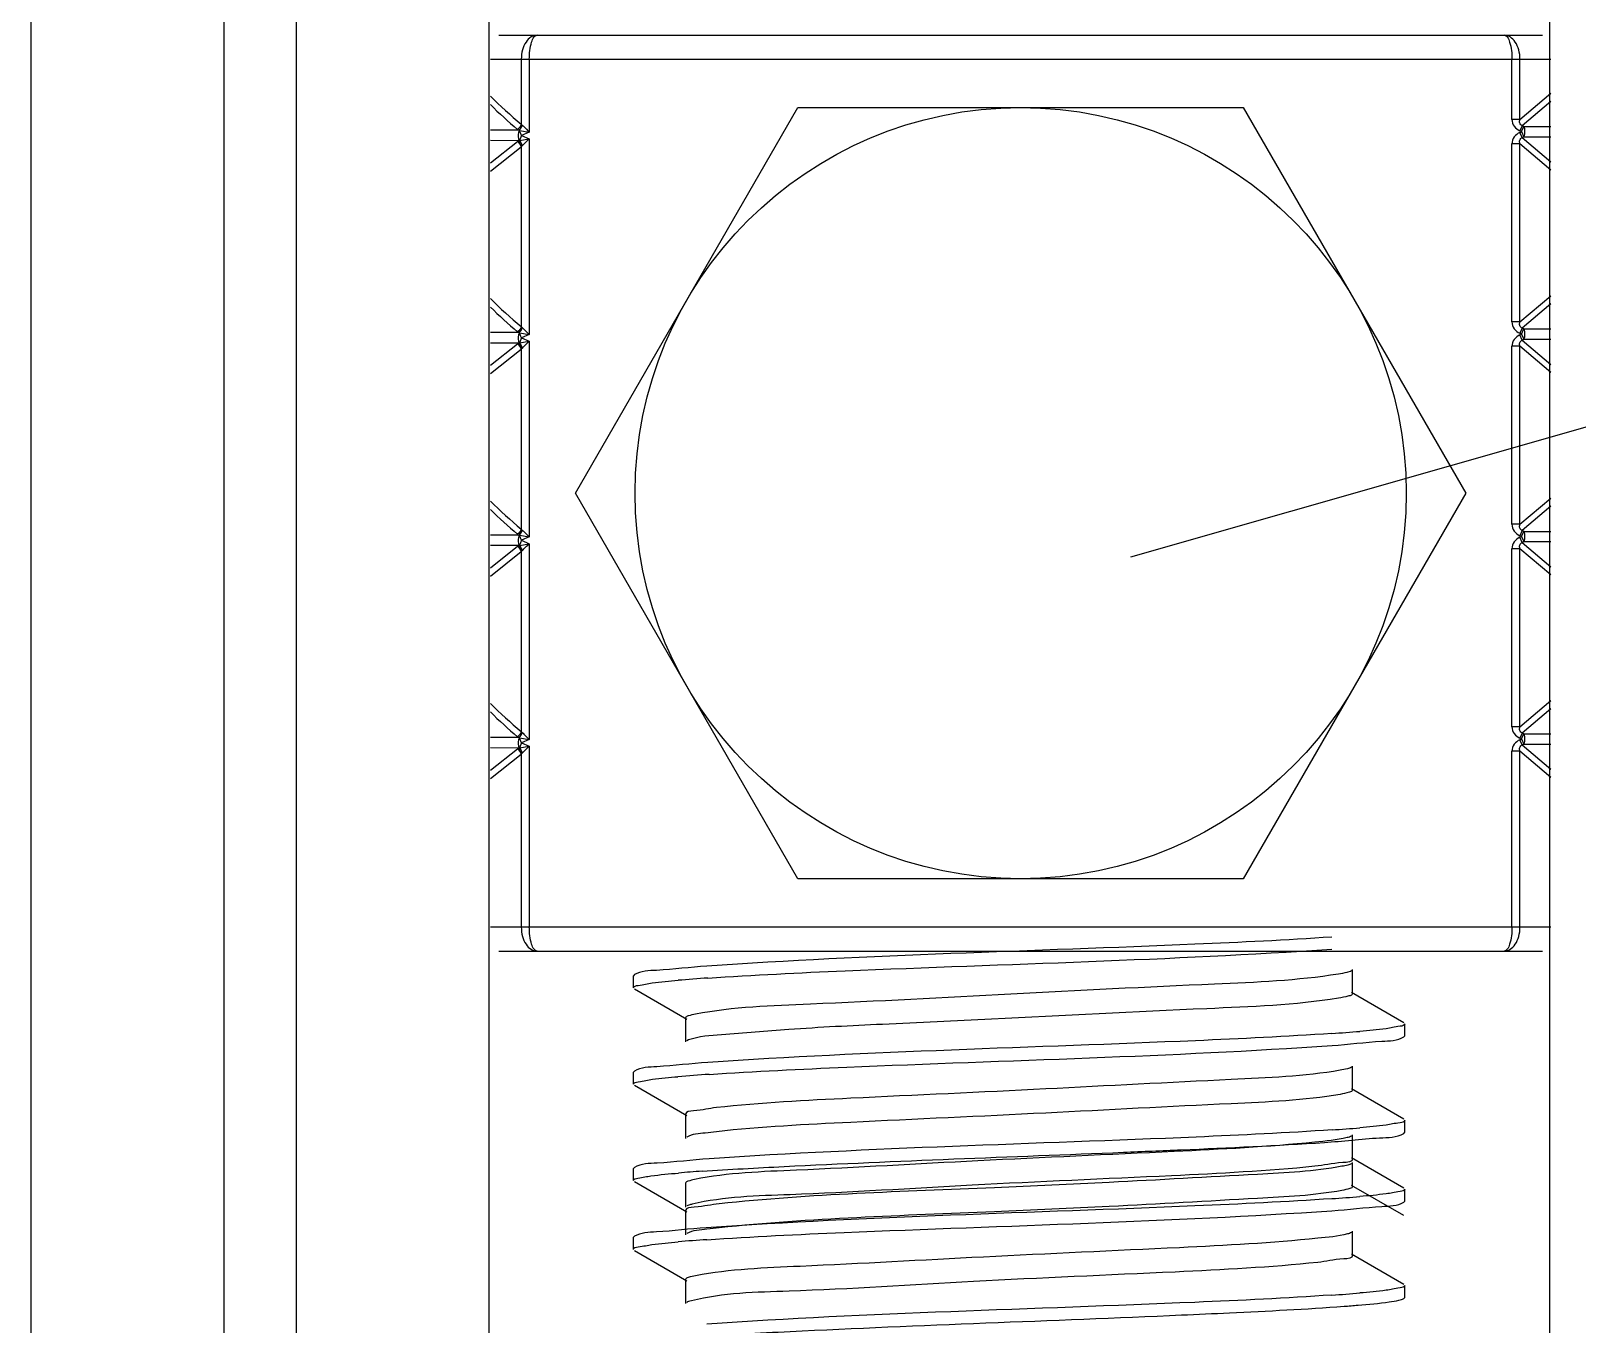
# Model space of a CAD drawing. Extents: x 27938 to 1507990, y 110129 to 923079.
# Drawn here: x 646801.2 to 647183.1, y 343550.4 to 343869.9 of the extents above; entities that cross this region are included whole.
import ezdxf

# ---------------------------------------------------------------- set-up
doc = ezdxf.new("R2010")
doc.units = 0
doc.header["$LTSCALE"] = 1000
doc.header["$MEASUREMENT"] = 0
doc.styles.get("Standard").update_dxf_attribs({"font": 'gbenor.shx', "bigfont": 'gbcbig.shx'})
doc.dimstyles.get("Standard").update_dxf_attribs({"dimtxt": 0.18, "dimasz": 0.18, "dimexe": 0.18, "dimexo": 0.0625, "dimgap": 0.09, "dimtad": 0, "dimtih": 1, "dimtoh": 1, "dimdec": 4, "dimzin": 0, "dimdsep": 46, "dimtxsty": 'Standard', "dimcen": 0.09, "dimadec": 0, "dimazin": 0, "dimtfac": 1, "dimtdec": 4, "dimtofl": 0, "dimtmove": 0, "dimatfit": 3, "dimfxl": 1, "dimtolj": 1, "dimtzin": 0, "dimarcsym": 0})

msp = doc.modelspace()

# ---------------------------------------------------------------- linework, layer by layer
at = {"linetype": 'Continuous'}
for p, q in [((646801.17, 346328.15), (646801.17, 341587.12)), ((646848.79, 346328.15), (646848.79, 341587.12)), ((646866.65, 346328.15), (646866.65, 341587.12)), ((646914.28, 346328.15), (646914.28, 341587.12)), ((647176.22, 346328.15), (647176.22, 341587.12)), ((646916.75, 343868.8), (647174.51, 343868.8)), ((646914.66, 343862.85), (647176.6, 343862.85)), ((646922.29, 343862.85), (646922.29, 343846.85)), ((646924.27, 343862.85), (646924.27, 343844.89)), ((647166.99, 343848), (647166.99, 343862.85)), ((647168.97, 343848), (647168.97, 343862.85)), ((647168.97, 343848), (647176.6, 343854.48)), ((647176.6, 343852.46), (647169.52, 343846.45)), ((646935.64, 343755.69), (646990.63, 343850.94)), ((646990.63, 343850.94), (647100.62, 343850.94)), ((647100.62, 343850.94), (647155.61, 343755.69)), ((646921.65, 343845.36), (646914.66, 343845.36)), ((646921.78, 343845.33), (646921.65, 343845.36)), ((646921.81, 343845.31), (646924.27, 343844.89)), ((646922.45, 343846.66), (646922.29, 343846.85)), ((646924.27, 343844.89), (646922.36, 343844.06)), ((646922.52, 343846.59), (646922.45, 343846.66)), ((647168.97, 343848), (647166.99, 343848)), ((647169.52, 343846.45), (647168.92, 343845.19)), ((647169.34, 343844.99), (647168.92, 343845.19)), ((647168.92, 343844.79), (647169.34, 343844.99)), ((647169.52, 343843.53), (647168.92, 343844.79)), ((647169.34, 343844.99), (647169.94, 343846.25)), ((647169.34, 343844.99), (647169.94, 343843.73)), ((647169.94, 343846.25), (647169.52, 343846.45)), ((647169.94, 343846.25), (647176.6, 343846.25)), ((646921.62, 343842.75), (646914.66, 343842.77)), ((646914.66, 343837.27), (646921.37, 343842.58)), ((646914.66, 343835.24), (646922.29, 343841.27)), ((646921.62, 343842.75), (646921.77, 343842.78)), ((646921.77, 343842.78), (646921.82, 343842.8)), ((646922.36, 343844.06), (646921.82, 343842.8)), ((646921.82, 343842.8), (646924.27, 343843.23)), ((646922.29, 343841.27), (646922.43, 343841.44)), ((646922.29, 343841.27), (646922.29, 343796.84)), ((646922.36, 343844.06), (646924.27, 343843.23)), ((646922.43, 343841.44), (646922.51, 343841.51)), ((646922.51, 343841.51), (646922.55, 343841.55)), ((646924.27, 343843.23), (646924.27, 343794.88)), ((647168.97, 343841.98), (647166.99, 343841.98)), ((647166.99, 343798), (647166.99, 343841.98)), ((647168.97, 343798), (647168.97, 343841.98)), ((647176.6, 343835.5), (647168.97, 343841.98)), ((647169.52, 343843.53), (647169.94, 343843.73)), ((647169.52, 343843.53), (647176.6, 343837.52)), ((647169.94, 343843.73), (647176.6, 343843.73)), ((647168.97, 343798), (647176.6, 343804.47)), ((647176.6, 343802.45), (647169.52, 343796.45)), ((646921.65, 343795.35), (646914.66, 343795.35)), ((646921.78, 343795.32), (646921.65, 343795.35)), ((646921.81, 343795.3), (646924.27, 343794.88)), ((646922.45, 343796.65), (646922.29, 343796.84)), ((646924.27, 343794.88), (646922.36, 343794.05)), ((646922.52, 343796.58), (646922.45, 343796.65)), ((647168.97, 343798), (647166.99, 343798)), ((647169.52, 343796.45), (647168.92, 343795.18)), ((647169.34, 343794.98), (647168.92, 343795.18)), ((647168.92, 343794.79), (647169.34, 343794.98)), ((647169.52, 343793.52), (647168.92, 343794.79)), ((647169.34, 343794.98), (647169.94, 343796.25)), ((647169.34, 343794.98), (647169.94, 343793.72)), ((647169.94, 343796.25), (647169.52, 343796.45)), ((647169.94, 343796.25), (647176.6, 343796.25)), ((646921.62, 343792.74), (646914.66, 343792.76)), ((646914.66, 343787.27), (646921.37, 343792.57)), ((646914.66, 343785.23), (646922.29, 343791.26)), ((646921.62, 343792.74), (646921.77, 343792.78)), ((646921.77, 343792.78), (646921.82, 343792.8)), ((646922.36, 343794.05), (646921.82, 343792.8)), ((646921.82, 343792.8), (646924.27, 343793.22)), ((646922.29, 343791.26), (646922.43, 343791.43)), ((646922.29, 343791.26), (646922.29, 343746.84)), ((646922.36, 343794.05), (646924.27, 343793.22)), ((646922.43, 343791.43), (646922.51, 343791.5)), ((646922.51, 343791.5), (646922.55, 343791.54)), ((646924.27, 343793.22), (646924.27, 343744.88)), ((647168.97, 343791.97), (647166.99, 343791.97)), ((647166.99, 343747.99), (647166.99, 343791.97)), ((647168.97, 343747.99), (647168.97, 343791.97)), ((647176.6, 343785.49), (647168.97, 343791.97)), ((647169.52, 343793.52), (647169.94, 343793.72)), ((647169.52, 343793.52), (647176.6, 343787.51)), ((647169.94, 343793.72), (647176.6, 343793.72)), ((646990.63, 343660.44), (646935.64, 343755.69)), ((647155.61, 343755.69), (647100.62, 343660.44)), ((647168.97, 343747.99), (647176.6, 343754.47)), ((647176.6, 343752.45), (647169.52, 343746.44)), ((646921.65, 343745.34), (646914.66, 343745.34)), ((646921.78, 343745.31), (646921.65, 343745.34)), ((646921.81, 343745.3), (646924.27, 343744.88)), ((646922.45, 343746.64), (646922.29, 343746.84)), ((646922.52, 343746.57), (646922.45, 343746.64)), ((647168.97, 343747.99), (647166.99, 343747.99)), ((647169.52, 343746.44), (647168.92, 343745.18)), ((647169.34, 343744.98), (647168.92, 343745.18)), ((647168.92, 343744.78), (647169.34, 343744.98)), ((647169.34, 343744.98), (647169.94, 343746.24)), ((647169.34, 343744.98), (647169.94, 343743.71)), ((647169.94, 343746.24), (647169.52, 343746.44)), ((647169.94, 343746.24), (647176.6, 343746.24)), ((646921.62, 343742.73), (646914.66, 343742.75)), ((646914.66, 343737.26), (646921.37, 343742.57)), ((646914.66, 343735.22), (646922.29, 343741.26)), ((646921.62, 343742.73), (646921.77, 343742.77)), ((646921.77, 343742.77), (646921.82, 343742.79)), ((646922.36, 343744.04), (646921.82, 343742.79)), ((646921.82, 343742.79), (646924.27, 343743.21)), ((646922.29, 343741.26), (646922.43, 343741.42)), ((646922.29, 343741.26), (646922.29, 343696.83)), ((646924.27, 343744.88), (646922.36, 343744.04)), ((646922.36, 343744.04), (646924.27, 343743.21)), ((646922.43, 343741.42), (646922.51, 343741.49)), ((646922.51, 343741.49), (646922.55, 343741.54)), ((646924.27, 343743.21), (646924.27, 343694.87)), ((647168.97, 343741.97), (647166.99, 343741.97)), ((647166.99, 343697.98), (647166.99, 343741.97)), ((647169.52, 343743.52), (647168.92, 343744.78)), ((647168.97, 343697.98), (647168.97, 343741.97)), ((647176.6, 343735.49), (647168.97, 343741.97)), ((647169.52, 343743.52), (647169.94, 343743.71)), ((647169.52, 343743.52), (647176.6, 343737.5)), ((647169.94, 343743.71), (647176.6, 343743.71)), ((647168.97, 343697.98), (647176.6, 343704.46)), ((647176.6, 343702.44), (647169.52, 343696.43)), ((646921.65, 343695.34), (646914.66, 343695.34)), ((646921.78, 343695.31), (646921.65, 343695.34)), ((646921.81, 343695.29), (646924.27, 343694.87)), ((646922.45, 343696.64), (646922.29, 343696.83)), ((646922.52, 343696.57), (646922.45, 343696.64)), ((647168.97, 343697.98), (647166.99, 343697.98)), ((647169.52, 343696.43), (647168.92, 343695.17)), ((647169.34, 343694.97), (647169.94, 343696.23)), ((647169.94, 343696.23), (647169.52, 343696.43)), ((647169.94, 343696.23), (647176.6, 343696.23)), ((646921.62, 343692.73), (646914.66, 343692.75)), ((646914.66, 343687.25), (646921.37, 343692.56)), ((646921.62, 343692.73), (646921.77, 343692.76)), ((646921.77, 343692.76), (646921.82, 343692.78)), ((646922.36, 343694.04), (646921.82, 343692.78)), ((646921.82, 343692.78), (646924.27, 343693.21)), ((646924.27, 343694.87), (646922.36, 343694.04)), ((646922.36, 343694.04), (646924.27, 343693.21)), ((646922.43, 343691.42), (646922.51, 343691.49)), ((646922.51, 343691.49), (646922.55, 343691.53)), ((646924.27, 343693.21), (646924.27, 343648.53)), ((647168.97, 343691.96), (647166.99, 343691.96)), ((647166.99, 343648.53), (647166.99, 343691.96)), ((647169.34, 343694.97), (647168.92, 343695.17)), ((647168.92, 343694.77), (647169.34, 343694.97)), ((647169.52, 343693.51), (647168.92, 343694.77)), ((647168.97, 343648.53), (647168.97, 343691.96)), ((647176.6, 343685.48), (647168.97, 343691.96)), ((647169.34, 343694.97), (647169.94, 343693.71)), ((647169.52, 343693.51), (647169.94, 343693.71)), ((647169.52, 343693.51), (647176.6, 343687.5)), ((647169.94, 343693.71), (647176.6, 343693.71)), ((646914.66, 343685.22), (646922.29, 343691.25)), ((646922.29, 343691.25), (646922.43, 343691.42)), ((646922.29, 343691.25), (646922.29, 343648.53)), ((647100.62, 343660.44), (646990.63, 343660.44)), ((646914.66, 343648.53), (647176.6, 343648.53)), ((646916.75, 343642.58), (647174.51, 343642.58)), ((647127.61, 343632.04), (647127.61, 343637.99)), ((646950.22, 343636.76), (646950, 343636.5)), ((646950, 343633.52), (646950, 343636.5)), ((646950, 343633.52), (646950, 343636.5)), ((646950.22, 343633.26), (646963.15, 343625.78)), ((647140.28, 343624.86), (647127.35, 343632.34)), ((646962.89, 343626.08), (646962.89, 343620.13)), ((647140.5, 343621.62), (647140.5, 343624.59)), ((647140.5, 343621.62), (647140.5, 343624.59)), ((646963.56, 343620.62), (646963.15, 343620.43)), ((647140.28, 343621.36), (647140.5, 343621.62)), ((646950.22, 343612.95), (646950, 343612.69)), ((646950, 343609.71), (646950, 343612.69)), ((646950, 343609.71), (646950, 343612.69)), ((647127.61, 343608.22), (647127.61, 343614.18)), ((646950.22, 343609.45), (646963.15, 343601.97)), ((647140.28, 343601.04), (647127.35, 343608.52)), ((646962.89, 343602.27), (646962.89, 343596.32)), ((647140.5, 343597.81), (647140.5, 343600.78)), ((647140.5, 343597.81), (647140.5, 343600.78)), ((647127.61, 343591.23), (647127.61, 343597.18)), ((647140.28, 343597.54), (647140.5, 343597.81)), ((646950.22, 343589.14), (646950, 343588.88)), ((646950, 343585.9), (646950, 343588.88)), ((646950, 343585.9), (646950, 343588.88)), ((647140.28, 343584.05), (647127.35, 343591.53)), ((647127.61, 343584.41), (647127.61, 343590.36)), ((646950.22, 343585.64), (646963.15, 343578.16)), ((646962.89, 343585.28), (646962.89, 343579.32)), ((647140.28, 343577.23), (647127.35, 343584.71)), ((647140.28, 343580.55), (647140.5, 343580.81)), ((647140.5, 343580.81), (647140.5, 343583.79)), ((647140.5, 343580.81), (647140.5, 343583.79)), ((646962.89, 343578.46), (646962.89, 343572.5)), ((647127.61, 343567.42), (647127.61, 343573.37)), ((646950.22, 343572.14), (646950, 343571.88)), ((646950, 343568.9), (646950, 343571.88)), ((646950, 343568.9), (646950, 343571.88)), ((646950.22, 343568.64), (646963.15, 343561.16)), ((647140.28, 343560.24), (647127.35, 343567.72)), ((646962.89, 343561.46), (646962.89, 343555.51)), ((647140.5, 343557), (647140.5, 343559.98)), ((647140.5, 343557), (647140.5, 343559.98)), ((647140.28, 343556.74), (647140.5, 343557))]:
    msp.add_line(p, q, dxfattribs=at)
msp.add_circle((647045.63, 343755.69), 95.25, dxfattribs=at)
for centre, radius, start, end in [((646988.22, 343927.3), 104.01, 224.9882, 230.6634), ((646988.71, 343926.34), 105.17, 225.2411, 230.1872), ((646922.55, 343846.98), 1.85, 230.2237, 240.9585), ((646922.52, 343841.12), 1.86, 119.1442, 128.3025), ((646988.22, 343877.29), 104.01, 224.9882, 230.6634), ((646988.71, 343876.33), 105.17, 225.2411, 230.1872), ((646922.55, 343796.97), 1.85, 230.2237, 240.9585), ((646922.52, 343791.11), 1.86, 119.1442, 128.3025), ((646988.22, 343827.28), 104.01, 224.9882, 230.6634), ((646988.71, 343826.32), 105.17, 225.2411, 230.1872), ((646922.55, 343746.96), 1.85, 230.2237, 240.9585), ((646922.52, 343741.1), 1.86, 119.1442, 128.3025), ((646988.22, 343777.28), 104.01, 224.9882, 230.6634), ((646988.71, 343776.32), 105.17, 225.2411, 230.1872), ((646922.55, 343696.95), 1.85, 230.2237, 240.9585), ((646922.52, 343691.1), 1.86, 119.1442, 128.3025), ((646995.85, 343220.98), 415.84, 93.7876, 94.8061), ((647095.12, 344031.28), 409.97, 273.8296, 274.8033), ((646996.26, 343192.04), 420.99, 93.7545, 94.8055), ((647095.19, 344006.51), 409.01, 273.8359, 274.8035), ((646993.99, 343196.68), 392.45, 93.9506, 94.8036), ((647095.16, 343989.97), 409.46, 273.8329, 274.8033), ((646995.52, 343160.52), 411.68, 93.8155, 94.8057), ((647095.11, 343966.76), 410.07, 273.8289, 274.8033)]:
    msp.add_arc(centre, radius, start, end, dxfattribs=at)
for points, knots in [([(646926.18, 343868.8), (646925.67, 343868.8), (646924.56, 343868.44), (646923.3, 343867.07), (646922.47, 343865.13), (646922.29, 343863.63), (646922.29, 343862.85)], [0, 0, 0, 0, 0.195972, 0.42512, 0.697797, 1, 1, 1, 1]), ([(646924.27, 343862.85), (646924.27, 343864.28), (646924.48, 343866.22), (646925.24, 343868.25), (646925.9, 343868.8), (646926.18, 343868.8)], [0, 0, 0, 0, 0.657525, 0.871922, 1, 1, 1, 1]), ([(647165.08, 343868.8), (647165.36, 343868.8), (647166.02, 343868.25), (647166.78, 343866.22), (647166.99, 343864.28), (647166.99, 343862.85)], [0, 0, 0, 0, 0.128078, 0.342475, 1, 1, 1, 1]), ([(647168.97, 343862.85), (647168.97, 343863.63), (647168.78, 343865.13), (647167.96, 343867.07), (647166.7, 343868.44), (647165.59, 343868.8), (647165.08, 343868.8)], [0, 0, 0, 0, 0.302203, 0.57488, 0.804028, 1, 1, 1, 1]), ([(646921.8, 343845.35), (646921.71, 343845.16), (646921.44, 343844.34), (646921.49, 343843.38), (646921.77, 343842.78)], [0, 0, 0, 0, 0.236634, 1, 1, 1, 1]), ([(646922.36, 343844.06), (646922.31, 343844.18), (646922.12, 343844.61), (646921.89, 343845.03), (646921.8, 343845.35)], [0, 0, 0, 0, 0.285481, 1, 1, 1, 1]), ([(646922.52, 343846.59), (646922.66, 343846.47), (646923.25, 343845.91), (646923.82, 343845.34), (646924.27, 343844.89)], [0, 0, 0, 0, 0.225254, 1, 1, 1, 1]), ([(647166.99, 343848), (647166.99, 343847.41), (647167.4, 343846.2), (647168.39, 343845.44), (647168.92, 343845.19)], [0, 0, 0, 0, 0.499355, 1, 1, 1, 1]), ([(647168.92, 343844.79), (647168.39, 343844.54), (647167.4, 343843.79), (647166.99, 343842.57), (647166.99, 343841.98)], [0, 0, 0, 0, 0.500643, 1, 1, 1, 1]), ([(647169.52, 343846.45), (647169.23, 343846.54), (647168.77, 343847.1), (647168.9, 343847.72), (647168.97, 343848)], [0, 0, 0, 0, 0.502447, 1, 1, 1, 1]), ([(647169.94, 343843.73), (647170.12, 343844.12), (647170.25, 343844.99), (647170.12, 343845.87), (647169.94, 343846.25)], [0, 0, 0, 0, 0.500048, 1, 1, 1, 1]), ([(646922.55, 343841.55), (646922.69, 343841.67), (646923.27, 343842.22), (646923.83, 343842.79), (646924.27, 343843.23)], [0, 0, 0, 0, 0.226794, 1, 1, 1, 1]), ([(647168.97, 343841.98), (647168.9, 343842.27), (647168.77, 343842.88), (647169.23, 343843.44), (647169.52, 343843.53)], [0, 0, 0, 0, 0.49632, 1, 1, 1, 1]), ([(646921.8, 343795.34), (646921.71, 343795.16), (646921.44, 343794.33), (646921.49, 343793.38), (646921.77, 343792.78)], [0, 0, 0, 0, 0.236634, 1, 1, 1, 1]), ([(646922.36, 343794.05), (646922.31, 343794.17), (646922.12, 343794.6), (646921.89, 343795.02), (646921.8, 343795.34)], [0, 0, 0, 0, 0.285481, 1, 1, 1, 1]), ([(646922.52, 343796.58), (646922.66, 343796.46), (646923.25, 343795.9), (646923.82, 343795.33), (646924.27, 343794.88)], [0, 0, 0, 0, 0.225254, 1, 1, 1, 1]), ([(647166.99, 343798), (647166.99, 343797.4), (647167.4, 343796.19), (647168.39, 343795.44), (647168.92, 343795.18)], [0, 0, 0, 0, 0.499355, 1, 1, 1, 1]), ([(647168.92, 343794.79), (647168.39, 343794.53), (647167.4, 343793.78), (647166.99, 343792.57), (647166.99, 343791.97)], [0, 0, 0, 0, 0.500643, 1, 1, 1, 1]), ([(647169.52, 343796.45), (647169.23, 343796.53), (647168.77, 343797.09), (647168.9, 343797.71), (647168.97, 343798)], [0, 0, 0, 0, 0.502447, 1, 1, 1, 1]), ([(647169.94, 343793.72), (647170.12, 343794.11), (647170.25, 343794.98), (647170.12, 343795.86), (647169.94, 343796.25)], [0, 0, 0, 0, 0.500048, 1, 1, 1, 1]), ([(646922.55, 343791.54), (646922.69, 343791.67), (646923.27, 343792.21), (646923.83, 343792.78), (646924.27, 343793.22)], [0, 0, 0, 0, 0.226794, 1, 1, 1, 1]), ([(647168.97, 343791.97), (647168.9, 343792.26), (647168.77, 343792.87), (647169.23, 343793.44), (647169.52, 343793.52)], [0, 0, 0, 0, 0.49632, 1, 1, 1, 1]), ([(646921.8, 343745.33), (646921.71, 343745.15), (646921.44, 343744.32), (646921.49, 343743.37), (646921.77, 343742.77)], [0, 0, 0, 0, 0.236634, 1, 1, 1, 1]), ([(646922.36, 343744.04), (646922.31, 343744.17), (646922.12, 343744.6), (646921.89, 343745.01), (646921.8, 343745.33)], [0, 0, 0, 0, 0.285481, 1, 1, 1, 1]), ([(646922.52, 343746.57), (646922.66, 343746.45), (646923.25, 343745.9), (646923.82, 343745.32), (646924.27, 343744.88)], [0, 0, 0, 0, 0.225254, 1, 1, 1, 1]), ([(647166.99, 343747.99), (647166.99, 343747.4), (647167.4, 343746.18), (647168.39, 343745.43), (647168.92, 343745.18)], [0, 0, 0, 0, 0.499355, 1, 1, 1, 1]), ([(647169.52, 343746.44), (647169.23, 343746.52), (647168.77, 343747.09), (647168.9, 343747.7), (647168.97, 343747.99)], [0, 0, 0, 0, 0.502447, 1, 1, 1, 1]), ([(647169.94, 343743.71), (647170.12, 343744.1), (647170.25, 343744.98), (647170.12, 343745.85), (647169.94, 343746.24)], [0, 0, 0, 0, 0.500048, 1, 1, 1, 1]), ([(646922.55, 343741.54), (646922.69, 343741.66), (646923.27, 343742.21), (646923.83, 343742.77), (646924.27, 343743.21)], [0, 0, 0, 0, 0.226794, 1, 1, 1, 1]), ([(647168.92, 343744.78), (647168.39, 343744.53), (647167.4, 343743.77), (647166.99, 343742.56), (647166.99, 343741.97)], [0, 0, 0, 0, 0.500643, 1, 1, 1, 1]), ([(647168.97, 343741.97), (647168.9, 343742.25), (647168.77, 343742.87), (647169.23, 343743.43), (647169.52, 343743.52)], [0, 0, 0, 0, 0.49632, 1, 1, 1, 1]), ([(646921.8, 343695.33), (646921.71, 343695.14), (646921.44, 343694.32), (646921.49, 343693.36), (646921.77, 343692.76)], [0, 0, 0, 0, 0.236634, 1, 1, 1, 1]), ([(646922.36, 343694.04), (646922.31, 343694.16), (646922.12, 343694.59), (646921.89, 343695.01), (646921.8, 343695.33)], [0, 0, 0, 0, 0.285481, 1, 1, 1, 1]), ([(646922.52, 343696.57), (646922.66, 343696.45), (646923.25, 343695.89), (646923.82, 343695.32), (646924.27, 343694.87)], [0, 0, 0, 0, 0.225254, 1, 1, 1, 1]), ([(647166.99, 343697.98), (647166.99, 343697.39), (647167.4, 343696.18), (647168.39, 343695.42), (647168.92, 343695.17)], [0, 0, 0, 0, 0.499355, 1, 1, 1, 1]), ([(647169.52, 343696.43), (647169.23, 343696.52), (647168.77, 343697.08), (647168.9, 343697.69), (647168.97, 343697.98)], [0, 0, 0, 0, 0.502447, 1, 1, 1, 1]), ([(647169.94, 343693.71), (647170.12, 343694.1), (647170.25, 343694.97), (647170.12, 343695.85), (647169.94, 343696.23)], [0, 0, 0, 0, 0.500048, 1, 1, 1, 1]), ([(646922.55, 343691.53), (646922.69, 343691.65), (646923.27, 343692.2), (646923.83, 343692.77), (646924.27, 343693.21)], [0, 0, 0, 0, 0.226794, 1, 1, 1, 1]), ([(647168.92, 343694.77), (647168.39, 343694.52), (647167.4, 343693.77), (647166.99, 343692.55), (647166.99, 343691.96)], [0, 0, 0, 0, 0.500643, 1, 1, 1, 1]), ([(647168.97, 343691.96), (647168.9, 343692.25), (647168.77, 343692.86), (647169.23, 343693.42), (647169.52, 343693.51)], [0, 0, 0, 0, 0.49632, 1, 1, 1, 1]), ([(646922.29, 343648.53), (646922.29, 343647.75), (646922.47, 343646.25), (646923.3, 343644.31), (646924.56, 343642.94), (646925.67, 343642.58), (646926.18, 343642.58)], [0, 0, 0, 0, 0.302203, 0.57488, 0.804028, 1, 1, 1, 1]), ([(646926.18, 343642.58), (646925.9, 343642.58), (646925.24, 343643.13), (646924.48, 343645.16), (646924.27, 343647.1), (646924.27, 343648.53)], [0, 0, 0, 0, 0.128078, 0.342475, 1, 1, 1, 1]), ([(647122.49, 343646.04), (647111.23, 343645.27), (647059.78, 343642.8), (647008.27, 343641.6), (646968.14, 343638.88)], [0, 0, 0, 0, 0.219101, 1, 1, 1, 1]), ([(647166.99, 343648.53), (647166.99, 343647.1), (647166.78, 343645.16), (647166.02, 343643.13), (647165.36, 343642.58), (647165.08, 343642.58)], [0, 0, 0, 0, 0.657525, 0.871922, 1, 1, 1, 1]), ([(647165.08, 343642.58), (647165.59, 343642.58), (647166.7, 343642.94), (647167.96, 343644.31), (647168.78, 343646.25), (647168.97, 343647.75), (647168.97, 343648.53)], [0, 0, 0, 0, 0.195972, 0.42512, 0.697797, 1, 1, 1, 1]), ([(646968.38, 343635.92), (646979.68, 343636.68), (647031.05, 343639.15), (647082.49, 343640.34), (647122.5, 343643.06)], [0, 0, 0, 0, 0.220145, 1, 1, 1, 1]), ([(646968.14, 343638.88), (646963.99, 343638.6), (646958.18, 343637.79), (646951.84, 343637.69), (646950.23, 343636.76)], [0, 0, 0, 0, 0.690488, 1, 1, 1, 1]), ([(646950, 343633.52), (646950, 343633.96), (646952.3, 343634.24), (646953.46, 343634.56), (646954.62, 343634.71)], [0, 0, 0, 0, 0.271407, 1, 1, 1, 1]), ([(647124.1, 343636.88), (647114, 343635.27), (647086.92, 343634.18), (647043.46, 343632.01), (647000.78, 343629.61), (646974.65, 343628.79), (646965.32, 343627)], [0, 0, 0, 0, 0.192752, 0.509476, 0.820909, 1, 1, 1, 1]), ([(647127.35, 343637.69), (647126.99, 343637.48), (647125.89, 343637.2), (647124.8, 343636.99), (647124.1, 343636.88)], [0, 0, 0, 0, 0.367273, 1, 1, 1, 1]), ([(647124.1, 343630.93), (647113.36, 343629.22), (647084.69, 343628.16), (647047.17, 343626.16), (647012.77, 343624.54), (646990.47, 343623.49), (646974.6, 343622.04), (646966.16, 343621.55), (646963.56, 343620.62)], [0, 0, 0, 0, 0.202669, 0.533226, 0.70113, 0.845024, 0.948509, 1, 1, 1, 1]), ([(647127.61, 343632.04), (647127.61, 343631.69), (647125.93, 343631.3), (647124.98, 343631.07), (647124.1, 343630.93)], [0, 0, 0, 0, 0.280154, 1, 1, 1, 1]), ([(646965.32, 343627), (646964.7, 343626.89), (646964, 343626.73), (646962.89, 343626.34), (646962.89, 343626.08)], [0, 0, 0, 0, 0.71086, 1, 1, 1, 1]), ([(647140.5, 343624.59), (647140.5, 343624.16), (647138.21, 343623.88), (647137.05, 343623.56), (647135.9, 343623.41)], [0, 0, 0, 0, 0.271495, 1, 1, 1, 1]), ([(647122.5, 343622.23), (647111.27, 343621.46), (647059.9, 343618.99), (647008.46, 343617.78), (646968.38, 343615.08)], [0, 0, 0, 0, 0.21884, 1, 1, 1, 1]), ([(646968.69, 343612.13), (646980.01, 343612.88), (647031.3, 343615.34), (647082.65, 343616.54), (647122.56, 343619.25)], [0, 0, 0, 0, 0.220917, 1, 1, 1, 1]), ([(647122.56, 343619.25), (647126.66, 343619.53), (647132.41, 343620.33), (647138.67, 343620.44), (647140.27, 343621.36)], [0, 0, 0, 0, 0.690253, 1, 1, 1, 1]), ([(646968.38, 343615.08), (646964.18, 343614.8), (646958.29, 343613.98), (646951.86, 343613.89), (646950.23, 343612.95)], [0, 0, 0, 0, 0.690736, 1, 1, 1, 1]), ([(647124.56, 343613.14), (647115.67, 343611.62), (647091.31, 343610.62), (647051.05, 343608.41), (647008.66, 343606.49), (646981.51, 343605.12), (646970.48, 343603.91)], [0, 0, 0, 0, 0.175288, 0.472203, 0.784406, 1, 1, 1, 1]), ([(647127.35, 343613.88), (647127.04, 343613.7), (647126.09, 343613.43), (647125.15, 343613.24), (647124.56, 343613.14)], [0, 0, 0, 0, 0.373528, 1, 1, 1, 1]), ([(646950, 343609.71), (646950, 343610.15), (646952.33, 343610.43), (646953.51, 343610.75), (646954.68, 343610.91)], [0, 0, 0, 0, 0.271179, 1, 1, 1, 1]), ([(647127.61, 343608.22), (647127.61, 343607.91), (647126.17, 343607.52), (647125.33, 343607.32), (647124.56, 343607.19)], [0, 0, 0, 0, 0.283524, 1, 1, 1, 1]), ([(646970.48, 343603.91), (646968.59, 343603.7), (646966.77, 343603.15), (646962.88, 343602.97), (646962.89, 343602.27)], [0, 0, 0, 0, 0.732764, 1, 1, 1, 1]), ([(647124.56, 343607.19), (647115.67, 343605.67), (647091.31, 343604.67), (647051.05, 343602.46), (647008.66, 343600.54), (646981.51, 343599.17), (646970.48, 343597.96)], [0, 0, 0, 0, 0.175288, 0.472203, 0.784406, 1, 1, 1, 1]), ([(647140.5, 343600.78), (647140.5, 343600.35), (647138.22, 343600.06), (647137.06, 343599.75), (647135.91, 343599.6)], [0, 0, 0, 0, 0.27155, 1, 1, 1, 1]), ([(646970.48, 343597.96), (646969.57, 343597.86), (646967.13, 343597.49), (646964.5, 343597.4), (646963.15, 343596.62)], [0, 0, 0, 0, 0.371684, 1, 1, 1, 1]), ([(647122.56, 343598.42), (647111.37, 343597.66), (647060.08, 343595.18), (647008.73, 343593.97), (646968.69, 343591.29)], [0, 0, 0, 0, 0.218398, 1, 1, 1, 1]), ([(647127.35, 343596.88), (647127.02, 343596.69), (647124.02, 343595.88), (647120.97, 343595.63), (647118.29, 343595.36)], [0, 0, 0, 0, 0.122947, 1, 1, 1, 1]), ([(647120.66, 343595.31), (647125.21, 343595.61), (647131.57, 343596.49), (647138.51, 343596.53), (647140.27, 343597.54)], [0, 0, 0, 0, 0.692027, 1, 1, 1, 1]), ([(647118.29, 343595.36), (647106.74, 343594.21), (647078.98, 343592.79), (647036.26, 343590.95), (646996.86, 343588.61), (646973.36, 343587.81), (646965.11, 343586.16)], [0, 0, 0, 0, 0.227021, 0.543037, 0.835394, 1, 1, 1, 1]), ([(646966.95, 343588.19), (646973.7, 343588.67), (647008.38, 343590.53), (647043.08, 343591.74), (647071.02, 343592.89)], [0, 0, 0, 0, 0.194747, 1, 1, 1, 1]), ([(647071.02, 343592.89), (647075.77, 343593.09), (647092.32, 343593.79), (647108.88, 343594.55), (647120.66, 343595.31)], [0, 0, 0, 0, 0.286991, 1, 1, 1, 1]), ([(646968.69, 343591.29), (646964.41, 343591), (646958.42, 343590.17), (646951.89, 343590.09), (646950.23, 343589.14)], [0, 0, 0, 0, 0.691038, 1, 1, 1, 1]), ([(647118.29, 343589.41), (647106.53, 343588.24), (647078.31, 343586.79), (647035.05, 343585), (646995.71, 343582.45), (646972.39, 343581.92), (646964.5, 343580.07)], [0, 0, 0, 0, 0.230195, 0.549984, 0.842214, 1, 1, 1, 1]), ([(647124.99, 343589.41), (647118.11, 343588.14), (647098.86, 343587.2), (647079.73, 343586.03), (647067.53, 343585.45)], [0, 0, 0, 0, 0.364269, 1, 1, 1, 1]), ([(647127.61, 343591.23), (647127.61, 343590.39), (647122.8, 343590.35), (647120.62, 343589.64), (647118.29, 343589.41)], [0, 0, 0, 0, 0.265303, 1, 1, 1, 1]), ([(647127.35, 343590.06), (647127.08, 343589.91), (647126.29, 343589.67), (647125.49, 343589.5), (647124.99, 343589.41)], [0, 0, 0, 0, 0.380472, 1, 1, 1, 1]), ([(646950, 343585.9), (646950, 343586.31), (646952.14, 343586.61), (646953.24, 343586.9), (646954.32, 343587.05)], [0, 0, 0, 0, 0.272497, 1, 1, 1, 1]), ([(646965.11, 343586.16), (646964.54, 343586.05), (646963.89, 343585.9), (646962.89, 343585.51), (646962.89, 343585.28)], [0, 0, 0, 0, 0.707546, 1, 1, 1, 1]), ([(647067.53, 343585.45), (647058.08, 343585), (647025.96, 343583.42), (646993.76, 343582.55), (646971.19, 343580.17)], [0, 0, 0, 0, 0.294359, 1, 1, 1, 1]), ([(647122.53, 343581.42), (647111.25, 343580.65), (647059.73, 343578.17), (647008.14, 343576.98), (646967.97, 343574.25)], [0, 0, 0, 0, 0.219186, 1, 1, 1, 1]), ([(647124.99, 343583.45), (647118.11, 343582.19), (647098.86, 343581.25), (647079.73, 343580.08), (647067.53, 343579.5)], [0, 0, 0, 0, 0.364269, 1, 1, 1, 1]), ([(647127.61, 343584.41), (647127.61, 343584.14), (647126.4, 343583.75), (647125.65, 343583.57), (647124.99, 343583.45)], [0, 0, 0, 0, 0.287487, 1, 1, 1, 1]), ([(647140.5, 343583.79), (647140.5, 343583.35), (647138.21, 343583.07), (647137.06, 343582.76), (647135.91, 343582.61)], [0, 0, 0, 0, 0.271522, 1, 1, 1, 1]), ([(646971.19, 343580.17), (646969.12, 343579.96), (646967.15, 343579.34), (646962.88, 343579.21), (646962.89, 343578.46)], [0, 0, 0, 0, 0.733679, 1, 1, 1, 1]), ([(646964.5, 343580.07), (646964.23, 343580.01), (646963.77, 343579.89), (646963.32, 343579.72), (646963.15, 343579.62)], [0, 0, 0, 0, 0.595252, 1, 1, 1, 1]), ([(646968.12, 343571.28), (646979.41, 343572.05), (647030.86, 343574.52), (647082.38, 343575.72), (647122.49, 343578.44)], [0, 0, 0, 0, 0.219537, 1, 1, 1, 1]), ([(647067.53, 343579.5), (647058.08, 343579.04), (647025.96, 343577.47), (646993.76, 343576.59), (646971.19, 343574.22)], [0, 0, 0, 0, 0.294359, 1, 1, 1, 1]), ([(647122.49, 343578.44), (647126.61, 343578.72), (647132.38, 343579.52), (647138.67, 343579.63), (647140.27, 343580.55)], [0, 0, 0, 0, 0.690318, 1, 1, 1, 1]), ([(646967.97, 343574.25), (646963.86, 343573.97), (646958.1, 343573.17), (646951.83, 343573.06), (646950.23, 343572.14)], [0, 0, 0, 0, 0.690304, 1, 1, 1, 1]), ([(646971.19, 343574.22), (646970.18, 343574.11), (646967.52, 343573.72), (646964.62, 343573.66), (646963.15, 343572.81)], [0, 0, 0, 0, 0.373733, 1, 1, 1, 1]), ([(647127.35, 343573.07), (647127.05, 343572.89), (647124.3, 343572.13), (647121.5, 343571.88), (647119.04, 343571.63)], [0, 0, 0, 0, 0.125114, 1, 1, 1, 1]), ([(646950, 343568.9), (646950, 343569.34), (646952.27, 343569.62), (646953.42, 343569.93), (646954.57, 343570.08)], [0, 0, 0, 0, 0.271566, 1, 1, 1, 1]), ([(647119.04, 343571.63), (647107.68, 343570.45), (647080.13, 343569.04), (647037.47, 343567.17), (646997.7, 343564.88), (646973.85, 343564), (646965.36, 343562.39)], [0, 0, 0, 0, 0.22252, 0.537346, 0.83163, 1, 1, 1, 1]), ([(647119.04, 343565.67), (647107.32, 343564.46), (647078.94, 343563.01), (647035.33, 343561.23), (646995.67, 343558.55), (646972.14, 343558.17), (646964.3, 343556.21)], [0, 0, 0, 0, 0.22805, 0.549566, 0.843677, 1, 1, 1, 1]), ([(647127.61, 343567.42), (647127.61, 343566.64), (647123.21, 343566.54), (647121.18, 343565.89), (647119.04, 343565.67)], [0, 0, 0, 0, 0.266019, 1, 1, 1, 1]), ([(646965.36, 343562.39), (646964.74, 343562.28), (646964.02, 343562.11), (646962.89, 343561.72), (646962.89, 343561.46)], [0, 0, 0, 0, 0.710787, 1, 1, 1, 1]), ([(647140.5, 343559.98), (647140.5, 343559.54), (647138.21, 343559.26), (647137.05, 343558.94), (647135.9, 343558.79)], [0, 0, 0, 0, 0.27149, 1, 1, 1, 1]), ([(646964.3, 343556.21), (646964.07, 343556.15), (646963.68, 343556.05), (646963.3, 343555.9), (646963.15, 343555.81)], [0, 0, 0, 0, 0.587983, 1, 1, 1, 1]), ([(647122.49, 343557.61), (647111.23, 343556.84), (647059.78, 343554.36), (647008.26, 343553.17), (646968.12, 343550.45)], [0, 0, 0, 0, 0.219112, 1, 1, 1, 1]), ([(647085.38, 343552.69), (647089.31, 343552.87), (647102.7, 343553.48), (647116.09, 343554.15), (647125.53, 343554.84)], [0, 0, 0, 0, 0.293781, 1, 1, 1, 1]), ([(647125.53, 343554.84), (647126.67, 343554.93), (647130.4, 343555.22), (647134.12, 343555.56), (647136.68, 343555.92)], [0, 0, 0, 0, 0.307477, 1, 1, 1, 1]), ([(647136.68, 343555.92), (647137.47, 343556.03), (647138.67, 343556.24), (647139.89, 343556.52), (647140.27, 343556.74)], [0, 0, 0, 0, 0.642632, 1, 1, 1, 1]), ([(646965.46, 343547.28), (646973.18, 343547.84), (647013.15, 343549.96), (647053.14, 343551.28), (647085.38, 343552.69)], [0, 0, 0, 0, 0.19365, 1, 1, 1, 1])]:
    msp.add_open_spline(points, degree=3, knots=knots, dxfattribs=at)
for points in [[(646922.29, 343846.85), (646922.16, 343846.34), (646921.81, 343845.85), (646921.37, 343845.55)], [(646922.45, 343846.66), (646922.34, 343846.16), (646922.05, 343845.68), (646921.65, 343845.36)], [(646921.78, 343845.33), (646922.13, 343845.66), (646922.42, 343846.11), (646922.52, 343846.59)], [(646922.29, 343841.27), (646922.16, 343841.79), (646921.81, 343842.28), (646921.37, 343842.58)], [(646922.43, 343841.44), (646922.31, 343841.94), (646922.02, 343842.42), (646921.62, 343842.75)], [(646922.51, 343841.51), (646922.4, 343841.99), (646922.14, 343842.45), (646921.77, 343842.78)], [(646922.55, 343841.55), (646922.44, 343842.02), (646922.17, 343842.48), (646921.82, 343842.8)], [(646922.29, 343796.84), (646922.16, 343796.33), (646921.81, 343795.84), (646921.37, 343795.55)], [(646922.45, 343796.65), (646922.34, 343796.15), (646922.05, 343795.67), (646921.65, 343795.35)], [(646921.78, 343795.32), (646922.13, 343795.66), (646922.42, 343796.11), (646922.52, 343796.58)], [(646922.29, 343791.26), (646922.16, 343791.78), (646921.81, 343792.27), (646921.37, 343792.57)], [(646922.43, 343791.43), (646922.31, 343791.93), (646922.02, 343792.42), (646921.62, 343792.74)], [(646922.51, 343791.5), (646922.4, 343791.98), (646922.14, 343792.45), (646921.77, 343792.78)], [(646922.55, 343791.54), (646922.44, 343792.02), (646922.17, 343792.47), (646921.82, 343792.8)], [(646922.29, 343746.84), (646922.16, 343746.32), (646921.81, 343745.84), (646921.37, 343745.54)], [(646922.45, 343746.64), (646922.34, 343746.15), (646922.05, 343745.67), (646921.65, 343745.34)], [(646921.78, 343745.31), (646922.13, 343745.65), (646922.42, 343746.1), (646922.52, 343746.57)], [(646922.29, 343741.26), (646922.16, 343741.77), (646921.81, 343742.27), (646921.37, 343742.57)], [(646922.43, 343741.42), (646922.31, 343741.92), (646922.02, 343742.41), (646921.62, 343742.73)], [(646922.51, 343741.49), (646922.4, 343741.97), (646922.14, 343742.44), (646921.77, 343742.77)], [(646922.55, 343741.54), (646922.44, 343742.01), (646922.17, 343742.46), (646921.82, 343742.79)], [(646922.29, 343696.83), (646922.16, 343696.32), (646921.81, 343695.83), (646921.37, 343695.53)], [(646922.45, 343696.64), (646922.34, 343696.14), (646922.05, 343695.66), (646921.65, 343695.34)], [(646921.78, 343695.31), (646922.13, 343695.64), (646922.42, 343696.09), (646922.52, 343696.57)], [(646922.29, 343691.25), (646922.16, 343691.77), (646921.81, 343692.26), (646921.37, 343692.56)], [(646922.43, 343691.42), (646922.31, 343691.92), (646922.02, 343692.4), (646921.62, 343692.73)], [(646922.51, 343691.49), (646922.4, 343691.97), (646922.14, 343692.43), (646921.77, 343692.76)], [(646922.55, 343691.53), (646922.44, 343692), (646922.17, 343692.46), (646921.82, 343692.78)], [(646954.62, 343634.71), (646956.74, 343634.98), (646958.88, 343635.18), (646961.01, 343635.36)], [(647135.9, 343623.41), (647133.75, 343623.13), (647131.6, 343622.93), (647129.45, 343622.75)], [(646954.68, 343610.91), (646956.78, 343611.17), (646958.88, 343611.37), (646960.99, 343611.55)], [(647135.91, 343599.6), (647133.76, 343599.32), (647131.6, 343599.12), (647129.44, 343598.94)], [(646954.32, 343587.05), (646956.58, 343587.35), (646958.85, 343587.56), (646961.12, 343587.75)], [(647135.91, 343582.61), (647133.76, 343582.33), (647131.6, 343582.13), (647129.44, 343581.94)], [(646954.57, 343570.08), (646956.72, 343570.36), (646958.87, 343570.56), (646961.03, 343570.75)], [(647135.9, 343558.79), (647133.75, 343558.51), (647131.6, 343558.31), (647129.45, 343558.13)]]:
    msp.add_open_spline(points, degree=3, dxfattribs=at)

# ---------------------------------------------------------------- leaders
msp.add_leader([(647072.85, 343739.98), (648190.17, 344058.55)], dimstyle='Standard', override={"dimgap": 20, "dimtad": 0})

doc.saveas('drawing.dxf')
